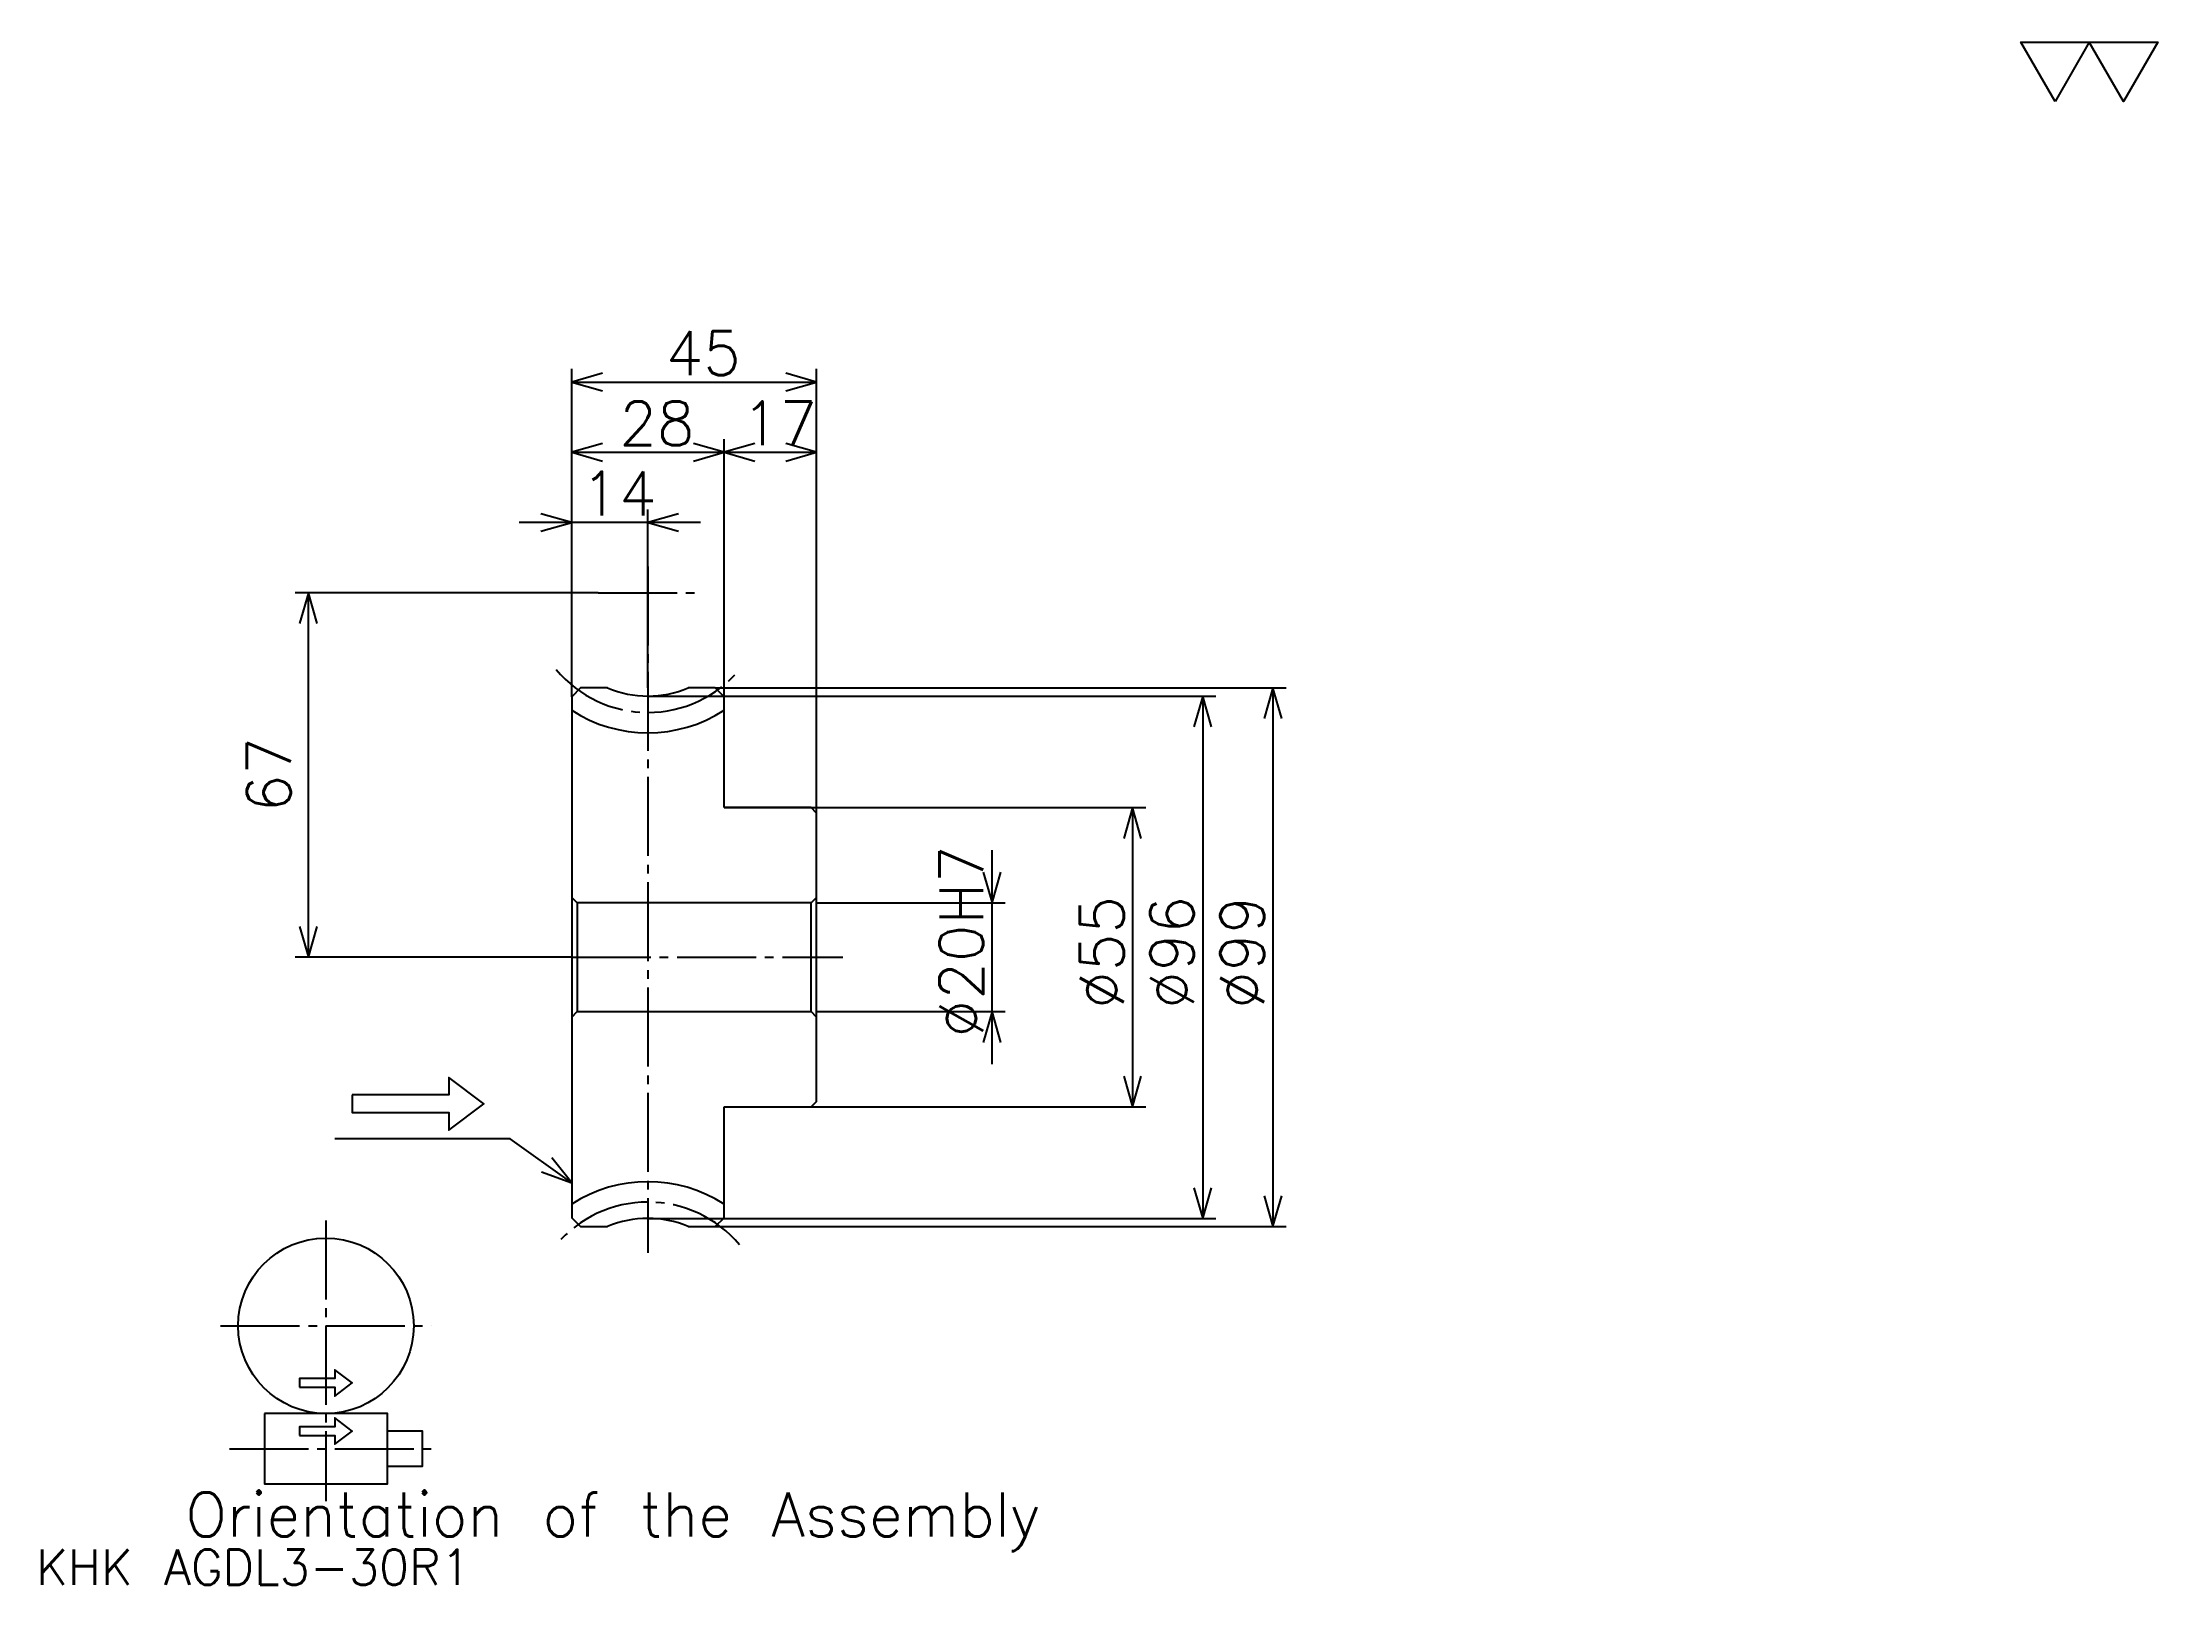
# Model space of a CAD drawing. Extents: x 17 to 406, y 18 to 301.
import ezdxf

# ---------------------------------------------------------------- set-up
doc = ezdxf.new("R2010")
doc.units = 0
doc.linetypes.add('DASHDOT', pattern=[19.354838, 14.516129, -1.612903, 1.612903, -1.612903])
doc.layers.get('0').update_dxf_attribs({"linetype": 'CONTINUOUS'})
doc.layers.add('DASHDOT', color=6, linetype='DASHDOT')
doc.styles.add('KANJI', font='TXT', dxfattribs={"bigfont": 'BIGFONT'})

msp = doc.modelspace()

# ---------------------------------------------------------------- linework, layer by layer
at = {"color": 5}
for p, q in [((114.516136, 182.564529), (114.516136, 241.193558)), ((159.516144, 182.564529), (159.516144, 241.193558)), ((114.516136, 238.7742), (159.516144, 238.7742)), ((114.516136, 225.870987), (142.516144, 225.870987)), ((142.516144, 182.564529), (142.516144, 228.290344)), ((142.516144, 225.870987), (159.516144, 225.870987)), ((128.516144, 182.564529), (128.516144, 215.387115)), ((138.193558, 212.967758), (104.838715, 212.967758)), ((119.354843, 200.064529), (63.709682, 200.064529)), ((66.129044, 133.064529), (66.129044, 200.064529)), ((114.516136, 180.95163), (114.516136, 182.564529)), ((128.516144, 181.064529), (159.516144, 181.064529)), ((140.903229, 182.564529), (159.516144, 182.564529)), ((142.516144, 180.95163), (142.516144, 182.564529)), ((159.516144, 182.564529), (245.806458, 182.564529)), ((159.516144, 159.564529), (159.516144, 182.564529)), ((159.516144, 181.064529), (232.903229, 181.064529)), ((230.483887, 181.064529), (230.483887, 85.064529)), ((243.387115, 182.564529), (243.387115, 83.564529)), ((142.516144, 160.564529), (159.516144, 160.564529)), ((159.516144, 160.564529), (220, 160.564529)), ((217.580658, 160.564529), (217.580658, 105.564529)), ((191.7742, 113.387108), (191.7742, 152.741943)), ((159.516144, 143.064529), (194.193558, 143.064529)), ((114.516136, 133.064529), (63.709686, 133.064529)), ((159.516144, 123.064529), (194.193558, 123.064529)), ((142.516144, 105.564529), (159.516144, 105.564529)), ((159.516144, 105.564529), (220, 105.564529)), ((128.516144, 85.064529), (159.516144, 85.064529)), ((140.903229, 83.564529), (159.516144, 83.564529)), ((159.516144, 85.064529), (232.903229, 85.064529)), ((159.516144, 83.564529), (245.806458, 83.564529))]:
    msp.add_line(p, q, dxfattribs=at)
at = {"color": 4}
for p, q in [((159.516144, 144.064529), (158.516144, 143.064529)), ((114.516136, 122.064529), (115.516136, 123.064529)), ((159.516144, 122.064529), (158.516144, 123.064529))]:
    msp.add_line(p, q, dxfattribs=at)
at = {"color": 7}
msp.add_lwpolyline([(387.096771, 290.322571), (380.806458, 301.2258), (405.967743, 301.2258), (399.677429, 290.322571), (393.387085, 301.2258), (387.096771, 290.322571)], dxfattribs=at)
at = {"color": 5}
for points in [[(120.161301, 240.3871), (114.516136, 238.7742), (120.161301, 237.161301)], [(153.870972, 237.161301), (159.516144, 238.7742), (153.870972, 240.3871)], [(120.161301, 227.483887), (114.516136, 225.870987), (120.161301, 224.258087)], [(136.870972, 224.258087), (142.516144, 225.870987), (136.870972, 227.483887)], [(148.161301, 227.483887), (142.516144, 225.870987), (148.161301, 224.258087)], [(153.870972, 224.258087), (159.516144, 225.870987), (153.870972, 227.483887)], [(108.870972, 211.354858), (114.516136, 212.967758), (108.870972, 214.580658)], [(134.161301, 214.580658), (128.516144, 212.967758), (134.161301, 211.354858)], [(67.741943, 194.419373), (66.129044, 200.064529), (64.516136, 194.419373)], [(232.096771, 175.419373), (230.483887, 181.064529), (228.870972, 175.419373)], [(245, 176.919373), (243.387115, 182.564529), (241.7742, 176.919373)], [(219.193542, 154.919373), (217.580658, 160.564529), (215.967743, 154.919373)], [(190.161301, 148.709686), (191.7742, 143.064529), (193.3871, 148.709686)], [(64.516136, 138.709686), (66.129044, 133.064529), (67.741943, 138.709686)], [(193.3871, 117.419373), (191.7742, 123.064529), (190.161301, 117.419373)], [(74.193558, 107.75808), (74.193558, 104.532272), (91.935493, 104.532272), (91.935493, 101.306465), (98.3871, 106.145172), (91.935493, 110.983887), (91.935493, 107.75808), (74.193558, 107.75808)], [(215.967743, 111.209686), (217.580658, 105.564529), (219.193542, 111.209686)], [(114.516136, 91.629044), (103.225815, 99.693558), (70.967751, 99.693558)], [(108.985001, 93.597755), (114.516136, 91.629044), (110.859962, 96.222702)], [(228.870972, 90.709686), (230.483887, 85.064529), (232.096771, 90.709686)], [(241.7742, 89.209686), (243.387115, 83.564529), (245, 89.209686)], [(64.516136, 54.032272), (70.967751, 54.032272), (70.967751, 52.419365), (74.193558, 54.838722), (70.967751, 57.25808), (70.967751, 55.645172), (64.516136, 55.645172), (64.516136, 54.032272)], [(58.064522, 49.193565), (58.064522, 36.290337), (80.645172, 36.290337), (80.645172, 49.193565), (58.064522, 49.193565)], [(64.516136, 45.161301), (70.967751, 45.161301), (70.967751, 43.548401), (74.193558, 45.967758), (70.967751, 48.387108), (70.967751, 46.774208), (64.516136, 46.774208), (64.516136, 45.161301)], [(80.645172, 39.516144), (87.096779, 39.516144), (87.096779, 45.967758), (80.645172, 45.967758)]]:
    msp.add_lwpolyline(points, dxfattribs=at)
at = {"color": 4}
for points in [[(121.116814, 182.564529), (116.129036, 182.564529), (114.516136, 180.95163), (114.516136, 122.064529)], [(142.516144, 160.564529), (142.516144, 180.95163), (140.903229, 182.564529), (135.915466, 182.564529)], [(142.516144, 105.564529), (158.516144, 105.564529), (159.516144, 106.564529), (159.516144, 159.564529), (158.516144, 160.564529), (142.516144, 160.564529)], [(114.516136, 144.064529), (115.516136, 143.064529), (115.516136, 123.064529), (158.516144, 123.064529), (158.516144, 143.064529), (115.516136, 143.064529)], [(114.516136, 122.064529), (114.516136, 85.177429), (116.129036, 83.564529), (121.116814, 83.564529)], [(135.915466, 83.564529), (140.903229, 83.564529), (142.516144, 85.177429), (142.516144, 105.564529)]]:
    msp.add_lwpolyline(points, dxfattribs=at)
at = {"color": 5}
msp.add_circle((69.354843, 65.322594), 16.129032, dxfattribs=at)
at = {"color": 4}
for centre, radius, start, end in [((128.516144, 200.064529), 19, 247.08045793, 292.91954207), ((128.516144, 200.064529), 25.75, 237.06485901, 302.93514099), ((128.516144, 66.064529), 25.75, 57.06485901, 122.93514099), ((128.516144, 66.064529), 19, 67.08045793, 112.91954207)]:
    msp.add_arc(centre, radius, start, end, dxfattribs=at)
at = {"layer": 'DASHDOT', "color": 7}
for p, q in [((128.516144, 204.903229), (128.516144, 78.725815)), ((119.354843, 200.064529), (137.677429, 200.064529)), ((114.516136, 133.064529), (164.354843, 133.064529)), ((69.354843, 84.677429), (69.354843, 33.064529)), ((50.000008, 65.322594), (88.709686, 65.322594)), ((51.612911, 42.741951), (90.322586, 42.741951))]:
    msp.add_line(p, q, dxfattribs=at)
for centre, start, end in [((128.516144, 200.064529), 219.99999848, 320.00000152), ((128.516144, 66.064529), 39.99999848, 140.00000152)]:
    msp.add_arc(centre, 22, start, end, dxfattribs=at)

# ---------------------------------------------------------------- texts
at = {"color": 7, "style": 'KANJI'}
for s, height, p in [('45', 8.064516, (131.7742, 240.064514)), ('28', 8.064516, (123.2742, 227.161316)), ('17', 8.064516, (145.7742, 227.161316)), ('14', 8.064516, (116.2742, 214.258087)), ('Orientation of the Assembly', 8.064516, (43.548393, 26.612915)), ('KHK AGDL3-30R1', 6.451613, (16.129032, 17.741936))]:
    msp.add_text(s, height=height, dxfattribs=at).set_placement(p)
for s, p in [('67', (62.903233, 159.709686)), ('%%c20H7', (190.161301, 118.346786)), ('%%c55', (215.967743, 123.588722)), ('%%c96', (228.870972, 123.588722)), ('%%c99', (241.7742, 123.588722))]:
    msp.add_text(s, height=8.064516, rotation=90, dxfattribs=at).set_placement(p)

doc.saveas('drawing.dxf')
